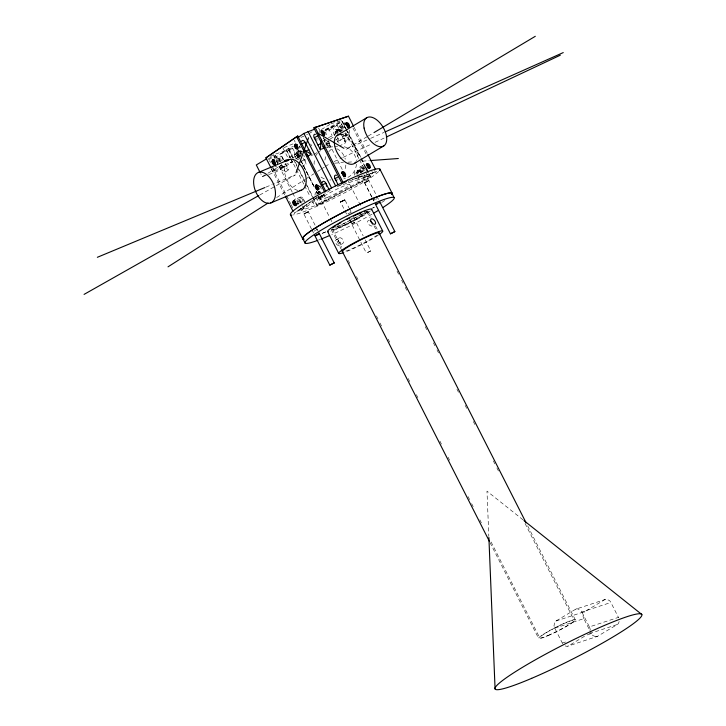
<?xml version="1.0" encoding="UTF-8"?>
<svg xmlns="http://www.w3.org/2000/svg" width="726" height="726" viewBox="0 0 726 726"><rect width="100%" height="100%" fill="white"/><g stroke="black" fill="none" stroke-linecap="round" stroke-linejoin="round"><path stroke-width="0.54" stroke-dasharray="3.63 2.72" d="M311.508 229.044L303.885 214.007L308.296 211.801L305.882 212.727M324.468 142.205L324.831 139.138M345.322 127.186L346.311 129.137L344.868 141.407L348.389 140.254L349.587 130.027M346.565 214.043L340.494 201.946L344.859 199.777L348.934 207.799M344.868 199.822L343.189 200.367M619.16 621.51L618.498 623.344A4.619 3.812 71.8 0 1 617.345 624.487L597.498 636.339L567.759 646.176M371.667 196.755L364.552 182.734L368.817 180.475L378.709 199.831M368.944 180.529L364.552 182.734L368.926 180.556L367.111 181.709M370.795 250.897L366.385 253.111L370.795 250.897L365.196 239.861M317.952 230.832L308.287 211.783L303.895 214.025L305.71 212.818M308.296 211.801L303.949 214.052M375.097 199.677L373.436 200.249L374.162 199.659M342.736 201.156L340.467 202.019L341.619 201.175M300.41 208.235L301.435 210.25L314.803 205.857L368.264 177.017L369.543 175.883L360.84 158.731M283.412 159.33L280.635 153.858L288.685 148.24L292.787 146.534M288.812 158.032L292.387 155.536L302.633 151.28M292.533 157.742L296.635 156.036L301.108 152.923M292.088 161.426L290.355 162.642L293.259 161.435M295.564 159.012L301.626 154.783M274.746 165.873L285.336 172.071L288.558 169.83L285.409 163.622M317.235 197.154L294.057 213.317L318.46 196.646M301.435 210.25L332.027 188.914M276.642 197.554L305.238 179.322M306.19 178.714L313.813 173.85M317.625 171.418L320.484 169.594M321.436 168.986L324.295 167.161M325.248 166.553L330.012 163.513M353.135 217.827L352.01 218.472M270.517 156.462L273.357 154.765M309.276 133.439L312.044 131.787M274.237 157.787L286.561 150.427L292.487 162.107L275.417 172.298L262.222 176.627L260.743 173.705M329.913 124.427L321.591 129.4A16.453 1.688 -26.9 0 1 319.948 130.871M324.767 130.371L328.388 128.212L337.191 125.317L340.43 131.705M337.191 125.317L325.42 132.35L327.272 135.998M338.988 126.342L344.868 122.83A3.294 1.824 59.2 0 0 345.757 127.549M339.85 127.749L344.886 124.736M344.832 126.215L338.942 129.727L345.531 142.804L339.904 145.835M342.463 128.575L344.986 127.068M262.222 176.627L266.959 173.795M267.912 173.233L279.283 166.435L292.487 162.107M323.034 140.908L327.562 138.212M328.47 137.668L335.022 134.546M341.501 130.589A1.643 0.907 59.2 0 0 341.02 128.094A1.643 0.907 59.2 0 0 339.587 128.774A1.643 0.907 59.2 0 0 341.501 130.589L345.767 128.048M330.031 139.102L333.651 136.942M326.201 144.011A16.453 1.688 -26.9 0 1 328.996 143.993L330.847 142.886M335.476 140.127L338.243 138.475L336.192 139.147M367.193 136.651L345.812 149.42L369.625 138.811M368.164 136.071L373.019 133.176M359.724 167.216L363.926 164.711M360.586 168.623L364.788 166.109M365.568 167.089L359.679 170.601L361.53 174.249M365.722 167.942L363.2 169.448L365.051 173.097M362.301 171.427L366.503 168.922M339.587 185.484L342.109 183.977M363.381 177.897L369.271 174.385M349.306 180.937L376.603 171.663L351.529 179.894M336.093 239.834L339.033 238.074M339.686 245.334A3.285 2.169 57.9 0 0 338.706 240.17A3.285 2.169 57.9 0 0 335.485 242.112A3.285 2.169 57.9 0 0 339.686 245.334L342.627 243.573A3.285 2.232 57.6 0 0 341.737 238.4A3.285 2.232 57.6 0 0 338.389 240.351A3.285 2.232 57.6 0 0 342.627 243.573M562.568 643.499A6.089 5.037 71.8 0 1 562.332 643.064L554.773 628.172A6.089 5.037 71.8 0 1 554.02 625.649L554.718 622.191A4.619 3.812 71.8 0 1 555.871 621.057L575.718 609.205L605.457 599.358M555.871 621.057L584.911 611.519L604.758 599.676A4.619 3.812 71.8 0 1 606.264 599.231L609.323 600.438A6.089 5.037 71.8 0 1 610.884 602.48L618.434 617.372A6.089 5.037 71.8 0 1 618.652 617.826M584.53 636.275L568.458 645.868A4.619 3.812 71.8 0 1 566.952 646.312L565.164 645.94M376.957 198.697L375.778 199.341M343.716 200.63L344.841 199.859L342.318 201.356M259.754 195.013L295.282 174.921L273.285 184.068M315.792 230.278L317.18 229.334L316.681 229.389M341.819 201.066L343.017 200.449M343.525 200.739L342.926 201.057M292.224 192.091L273.294 154.783L286.661 150.391L293.613 146.643M325.23 129.582L340.122 121.551L343.707 128.611M292.877 158.304L288.785 150.237L292.741 148.095M325.42 130.471L342.245 121.396L344.714 125.398M288.785 150.237L293.168 148.068M325.838 130.444L342.672 121.36M341.338 134.9L343.207 133.893L345.531 142.804M325.665 145.218L328.479 143.694L327.09 140.962M302.043 160.691L304.974 159.593L300.292 162.125M310.955 155.881L312.924 154.819M313.904 154.284L316.863 152.696M317.843 152.161L320.801 150.563M326.709 147.378L330.648 145.254L328.179 140.39M301.453 166.581L306.136 164.058L303.813 155.137M312.833 197.635L316.926 205.703L370.814 176.835L368.254 171.79M316.926 205.703L370.814 176.835M315.356 230.514L313.931 231.204M366.884 181.827L365.995 182.253M351.62 218.671L350.377 219.252M334.105 161.589L342.291 157.742M343.316 157.261L370.959 144.256M375.052 142.332L385.288 137.523M342.109 201.456L340.485 202.028M370.659 138.348L384.127 132.359M365.786 182.353L364.624 182.752M300.981 137.368L303.885 136.161M283.92 147.641L292.614 144.02A16.453 1.688 -26.9 0 0 293.041 144.02M280.635 153.858L292.932 148.739L296.635 156.036M274.664 158.35L279.782 156.217M276.307 159.448L280.399 157.742M276.488 160.709L282.632 158.15L283.557 159.974M276.334 161.671L279.41 160.392L280.799 163.132M277.541 162.497L281.643 160.791M297.125 159.82L300.019 158.622L296.072 150.836M265.961 187.117L272.241 184.504M300.519 197.091L294.375 199.65A3.294 1.933 67.4 0 1 295.237 199.641M297.043 200.322L301.136 198.615M297.215 201.574L303.368 199.024L305.682 203.579M298.096 202.118L300.147 201.265L301.998 204.913M297.252 203.797L302.379 201.665A1.643 0.971 67.4 0 0 302.225 199.078A1.643 0.971 67.4 0 0 300.664 199.677A1.643 0.971 67.4 0 0 302.379 201.665M300.918 208.879L307.071 206.32L306.145 204.496M297.705 211.121L303.849 208.562L302.461 205.83M340.349 120.752L330.838 123.874L335.775 133.611M324.232 141.252L327.163 140.281M329.005 141.506L325.929 142.514L323.46 137.65M337.145 186.509L369.543 175.883M575.718 609.205A4.619 3.812 71.8 0 1 577.224 608.76L580.283 609.976A6.089 5.037 71.8 0 1 581.844 612.009L610.884 602.48M554.773 628.172L583.813 618.643L589.358 629.56M581.844 612.009L589.403 626.901L618.434 617.372M589.385 633.662L617.345 624.487M562.332 643.064L565.554 642.002M587.071 634.941L591.372 633.526A6.089 5.037 71.8 0 0 592.924 635.568L595.992 636.784M336.619 129.355L338.733 129.201M336.701 130.998L338.824 130.843M339.605 131.125L341.728 130.97M336.102 134.001L333.978 134.165L334.904 135.989M325.293 143.929L328.479 143.694M326.636 145.98A16.453 1.688 -26.9 0 0 327.317 145.499L330.648 145.254M329.123 147.088L333.361 146.779M334.423 146.697L337.608 146.461M297.315 152.251L299.43 152.097M297.488 155.536A1.643 1.588 85.8 0 0 298.731 152.995A1.643 1.588 85.8 0 0 295.981 153.15A1.643 1.588 85.8 0 0 297.488 155.536L299.611 155.382A1.643 1.588 85.8 0 0 300.854 152.841A1.643 1.588 85.8 0 0 298.105 152.986A1.643 1.588 85.8 0 0 299.611 155.382M297.578 157.179L299.865 157.016M334.495 163.187L343.452 162.533M347.935 162.207L353.535 161.798M362.492 161.136L369.216 160.646M357.346 170.229L359.47 170.075M357.437 171.871L359.561 171.717M360.341 171.998L362.465 171.844M357.873 176.79L359.996 176.636M317.961 191.482L320.075 191.328M320.003 192.154L320.429 192.127A2.468 2.387 85.8 0 0 318.596 193.37M318.224 196.41L320.347 196.256M318.315 198.053L320.602 197.88M298.168 150.663L301.698 152.732M280.608 165.174L288.558 169.83M523.056 519.88L486.983 491.148L488.834 536.414M354.088 127.286L367.392 153.513M352.918 127.994L366.222 154.211M374.407 170.347L375.424 172.371M371.857 171.409L372.783 173.233L366.902 176.745L365.514 174.013M347.79 131.451L361.094 157.669M361.602 158.676L364.162 163.722M366.203 167.751L367.746 170.782M366.031 168.005L368.345 172.561M342.245 121.396L345.83 128.457M346.338 129.464L360.668 157.696M361.176 158.713L370.387 176.863M341.401 120.407L345.494 128.475M346.003 129.491L360.332 157.724M345.757 132.64L359.052 158.867M359.57 159.874L365.196 170.964M365.704 171.971L368.264 177.017M344.777 133.139L348.389 140.254M363.853 174.576L366.167 179.141L364.044 179.295L361.993 175.166M364.57 182.662L373.454 200.176M372.175 197.762L374.208 201.764M589.857 630.549L591.372 633.526M357.764 176.699L360.541 182.172L358.417 182.335L356.103 177.77M336.755 139.637L338.57 143.213M328.388 128.212L332.091 135.508M367.937 211.03L371.004 217.083M375.514 225.977L379.054 232.937M527.675 525.896L575.291 619.75M366.83 211.593L369.906 217.646M373.999 225.722L376.558 230.768M397.04 271.134L398.574 274.165M401.65 280.218L403.184 283.24M405.235 287.278L406.769 290.309M425.2 326.636L426.734 329.668M433.395 342.79L434.928 345.812M436.979 349.85L438.513 352.881M456.944 389.209L458.478 392.24M465.139 405.353L466.673 408.384M473.325 421.507L474.868 424.529M493.299 460.865L494.833 463.887M496.883 467.925L498.417 470.956M525.043 523.428L574.193 620.313M329.114 143.594L342.745 170.483M347.291 179.44L361.04 206.52M327.517 141.071L328.996 143.993M318.523 127.921L320.493 131.814M323.36 137.713L327.317 145.499M349.306 208.534L351.475 212.809M353.743 217.292L363.163 235.85M349.369 219.551L366.385 253.111M310.701 143.984L311.626 145.817M299.52 145.962L300.5 147.904M319.758 185.856L322.072 190.421M323.533 194.005L326.773 200.394L324.649 200.548L321.872 195.076A1.643 1.588 85.8 0 1 319.476 196.038M294.221 140.182L295.21 142.124M299.656 150.89L301.136 153.803M300.21 152.378L301.136 154.202M302.987 157.851L306.136 164.058M318.387 191.755L319.313 193.579M300.246 159.411L313.904 186.283M316.427 191.265L317.444 193.252M320.475 199.223L319.467 197.236L329.668 217.428M313.931 186.328L300.328 159.538L313.959 186.446M316.445 191.292L317.453 193.27M330.176 218.435L332.218 222.446M316.482 191.428L317.498 193.415M319.513 197.399L320.529 199.396M317.906 197.045L321.146 203.425L319.023 203.579L316.246 198.107M332.39 229.153L341.601 247.312M348.262 260.434L349.796 263.465M356.448 276.579L357.991 279.61M376.422 315.937L377.956 318.968M380.007 323.006L381.54 326.028M388.192 339.151L389.735 342.182M408.166 378.509L409.7 381.54M416.352 394.654L417.895 397.685M439.902 441.081L441.444 444.103M448.096 457.226L449.63 460.257M468.061 496.584L469.604 499.615M471.646 503.653L473.189 506.675M479.841 519.798L481.374 522.829M491.103 541.995L539.745 637.873M296.435 159.058L294.584 155.409L296.707 155.255L298.885 160.854M331.283 229.697L341.02 248.882M490.005 542.558L538.647 638.435M288.685 148.24L292.387 155.536M289.211 150.2L293.304 158.268M295.346 162.306L296.889 165.328M298.93 169.367L305.074 181.473M307.116 185.502L312.234 195.584M312.743 196.601L317.353 205.676M293.395 159.312L296.97 166.372M297.488 167.379L305.156 182.507M305.673 183.515L312.325 196.628M286.661 150.391L290.246 157.451M290.754 158.459L295.872 168.541M296.389 169.557L304.058 184.685M304.575 185.693L310.202 196.782M312.244 200.821L314.803 205.857M282.949 148.04L287.886 157.769M281.261 164.04L285.336 172.071M275.535 155.627L278.494 161.462M280.472 165.356L281.461 167.307A4.937 0.508 -26.9 0 1 274.7 171.2A4.937 0.508 -26.9 0 1 275.009 170.066A4.937 0.508 -26.9 0 1 281.461 167.361M312.017 230.042L313.541 233.055M276.978 161.68L277.967 163.622M297.678 202.49L298.604 204.315M292.732 193.107L295.809 199.151M269.491 160.618L270.48 162.56M272.949 167.425L275.417 172.298M272.259 167.425L286.08 194.65M286.589 195.666L290.681 203.734M291.199 204.741L292.732 207.763M271.542 168.94L284.846 195.167M271.179 168.859L272.658 171.781M337.581 136.924L339.205 143.167M590.193 629.968L590.156 629.424A6.089 5.037 71.8 0 0 589.394 626.901M583.813 618.643A6.089 5.037 71.8 0 1 583.06 616.12L583.758 612.662A4.619 3.812 71.8 0 1 584.902 611.519M597.498 636.339A4.619 3.812 71.8 0 1 595.992 636.784M370.314 210.976A24.684 2.541 -26.9 0 1 351.838 222.083A24.684 2.541 -26.9 0 1 330.847 231.258M378.264 235.197A24.684 2.541 -26.9 0 1 344.324 252.376M367.928 211.366A20.573 2.114 -26.9 0 1 348.943 223.073A20.573 2.114 -26.9 0 1 331.247 229.561M377.248 235.024A20.573 2.114 -26.9 0 1 360.786 244.598A20.573 2.114 -26.9 0 1 344.251 251.559M372.075 225.931A3.285 1.733 48.2 0 1 368 223.236A3.285 1.733 48.2 0 1 369.489 220.758M337.953 178.759A1.643 0.907 59.2 0 1 337.599 179.549M366.666 168.595A3.294 1.824 59.2 0 1 365.459 166.88M361.239 172.498A3.294 1.824 59.2 0 1 359.143 168.432A3.294 1.824 59.2 0 1 361.53 167.479A3.294 1.824 59.2 0 1 363.744 171.499M362.238 171.463A1.643 0.907 59.2 0 1 360.323 169.648A1.643 0.907 59.2 0 1 361.757 168.967A1.643 0.907 59.2 0 1 362.238 171.463A3.294 3.176 85.8 0 0 356.584 174.222M340.503 131.624A3.294 1.824 59.2 0 1 338.416 127.495A3.294 1.824 59.2 0 1 340.902 126.678A3.294 1.824 59.2 0 1 342.999 130.807M319.658 132.441A3.294 1.824 59.2 0 1 320.347 130.852M318.088 139.737A3.294 1.824 59.2 0 1 317.67 140.109M317.217 137.976A1.643 0.907 59.2 0 1 316.745 138.711M362.301 175.193A3.294 3.176 85.8 0 1 359.352 176.636M358.063 173.323A1.643 1.588 85.8 0 1 360.94 172.398M354.832 175.238A3.294 3.176 85.8 0 1 356.203 170.519A3.294 3.176 85.8 0 1 360.568 172.552M359.579 176.046A3.294 3.176 85.8 0 1 359.261 176.282M356.121 174.276A1.643 1.588 85.8 0 1 357.047 171.944A1.643 1.588 85.8 0 1 359.107 173.314M323.415 194.205A3.294 3.176 85.8 0 1 317.961 196.873M317.09 194.314A3.294 3.176 85.8 0 1 321.201 191.473M321.3 195.067A3.294 3.176 85.8 0 1 316.59 197.635M314.984 195.167A3.294 3.176 85.8 0 1 320.257 192.326M316.654 194.16A1.643 1.588 85.8 0 1 318.823 193.288M300.464 156.889A3.294 3.176 85.8 0 1 296.507 154.765A3.294 3.176 85.8 0 1 298.459 150.636M299.575 150.445A3.294 3.176 85.8 0 1 301.962 151.634M297.905 150.645A3.294 3.176 85.8 0 1 300.092 155.663A3.294 3.176 85.8 0 1 294.783 155.745A3.294 3.176 85.8 0 1 296.771 150.663M335.848 133.348A3.294 3.176 85.8 0 1 341.619 130.762M341.565 134.319A3.294 3.176 85.8 0 1 341.111 134.873M337.626 133.448A1.643 1.588 85.8 0 1 338.026 131.116A1.643 1.588 85.8 0 1 340.267 131.624M334.976 135.335A3.294 3.176 85.8 0 1 334.913 129.981A3.294 3.176 85.8 0 1 339.832 131.678M335.73 133.865A1.643 1.588 85.8 0 1 335.512 131.66A1.643 1.588 85.8 0 1 337.608 131.234A1.643 1.588 85.8 0 1 338.225 133.357M324.921 160.065A16.453 15.899 85.8 0 1 325.811 156.68M328.769 151.716A16.453 15.899 85.8 0 1 333.216 148.14M344.233 146.743A16.453 15.899 85.8 0 1 356.393 160.727M356.457 164.248A16.453 15.899 85.8 0 1 343.761 178.886M330.902 179.948A16.453 15.899 85.8 0 1 329.767 179.966M324.232 178.814A16.453 15.899 85.8 0 1 319.413 175.728M314.14 164.357A16.453 15.899 85.8 0 1 314.83 158.567M316.173 155.337A16.453 15.899 85.8 0 1 317.434 153.395M326.872 147.378A16.453 15.899 85.8 0 1 332.517 147.287M336.837 148.694A16.453 15.899 85.8 0 1 345.331 159.203M345.848 165.029A16.453 15.899 85.8 0 1 344.369 170.655M357.446 174.294A2.468 2.387 85.8 0 1 358.735 171.073A2.468 2.387 85.8 0 1 361.857 172.425M357.691 173.332A2.468 2.387 85.8 0 1 362.074 171.998M322.598 195.103A2.468 2.387 85.8 0 1 319.549 196.964M318.17 193.397A2.468 2.387 85.8 0 1 320.239 192.145M323.025 195.076A2.468 2.387 85.8 0 1 319.522 196.728M336.71 133.421A2.468 2.387 85.8 0 1 337.998 130.208A2.468 2.387 85.8 0 1 341.12 131.551M337.136 133.393A2.468 2.387 85.8 0 1 341.211 130.934M300.437 156.017A2.468 2.387 85.8 0 1 297.451 154.947A2.468 2.387 85.8 0 1 298.096 151.752A2.468 2.387 85.8 0 1 301.245 152.043M300.437 156.126A2.468 2.387 85.8 0 1 297.615 153.204A2.468 2.387 85.8 0 1 301.308 151.689M296.734 200.803A3.294 1.933 67.4 0 1 297.106 201.374M297.633 202.672A3.294 1.933 67.4 0 1 297.669 204.777M302.134 203.207A3.294 1.933 67.4 0 1 299.584 199.296A3.294 1.933 67.4 0 1 301.689 197.2A3.294 1.933 67.4 0 1 303.94 201.411M319.857 186.065A3.294 1.933 67.4 0 1 320.193 187.009M299.457 146.135A3.294 1.933 67.4 0 1 299.466 148.186M276.76 161.353A3.294 1.933 67.4 0 1 277.033 162.488M280.272 161.608A3.294 1.933 67.4 0 1 279.555 156.335A3.294 1.933 67.4 0 1 283.14 159.684M281.361 160.827A1.643 0.971 67.4 0 1 279.927 158.667A1.643 0.971 67.4 0 1 281.398 158.105A1.643 0.971 67.4 0 1 281.87 160.637M297.923 190.421A16.453 9.665 67.4 0 1 286.725 179.476A16.453 9.665 67.4 0 1 285.527 163.205M319.449 186.337A2.468 1.452 67.4 0 1 319.676 186.999M320.23 132.486A2.468 1.37 59.2 0 1 320.357 131.978M341.184 134.6A16.453 9.102 59.2 0 1 353.163 143.984A16.453 9.102 59.2 0 1 357.02 159.375M306.608 134.755A16.453 1.688 -26.9 0 1 307.615 134.246M372.039 214.125A50.03 5.146 -26.9 0 1 331.764 234.58M320.13 239.453A50.03 5.146 -26.9 0 1 318.46 240.097M381.704 202.5A50.03 5.146 -26.9 0 0 383.128 201.556A50.185 5.155 -26.9 0 0 384.771 200.467M374.353 207.082A50.03 5.146 -26.9 0 1 372.574 208.144M363.172 213.48A50.03 5.146 -26.9 0 1 336.474 227.038M325.411 232.011A50.03 5.146 -26.9 0 1 321.509 233.636M364.225 213.253A16.453 1.688 -26.9 0 1 348.779 222.682A16.453 1.688 -26.9 0 1 334.913 227.71M347.972 213.807A16.453 1.688 -26.9 0 1 352.428 211.693M268.493 158.731A4.937 0.508 -26.9 0 1 274.401 155.845A4.937 0.508 -26.9 0 1 274.383 156.625A4.937 0.508 -26.9 0 1 268.466 159.656M366.703 211.502A19.339 1.987 -26.9 0 1 349.605 222.601A19.339 1.987 -26.9 0 1 332.517 228.608M374.226 207.182A50.185 5.155 -26.9 0 1 372.583 208.153M367.247 211.23A50.185 5.155 -26.9 0 1 336.437 227.075M325.838 231.848A50.185 5.155 -26.9 0 1 321.146 233.808M378.627 171.563A50.185 5.155 -26.9 0 1 337.781 196.365A50.185 5.155 -26.9 0 1 293.277 214.932M351.575 223.88L355.985 221.684L351.575 223.88M283.258 166.726L280.036 168.967L286.334 165.446L283.258 166.726M345.585 135.272L342.645 137.032L349.106 134.119L345.585 135.272M343.307 138.421L337.681 141.461L344.369 138.348L343.307 138.421M327.58 197.327A16.453 1.688 -26.9 0 0 349.859 184.585A16.453 1.688 -26.9 0 0 328.07 193.806A16.453 1.688 -26.9 0 0 327.58 197.327M547.776 635.749A20.573 2.114 -26.9 0 0 575.337 619.895A20.573 2.114 -26.9 0 0 547.794 631.638A20.573 2.114 -26.9 0 0 547.776 635.749M548.33 635.35A19.339 1.987 -26.9 0 0 574.23 620.449A19.339 1.987 -26.9 0 0 548.339 631.484A19.339 1.987 -26.9 0 0 548.33 635.35"/><path stroke-width="1.09" d="M329.813 265.126L334.214 262.885L329.813 265.126L314.558 235.052M323.987 146.298L323.751 148.34L320.23 149.492L321.309 140.29M390.461 233.808L394.862 231.585L390.47 233.826L375.224 203.77M296.036 172.797L308.55 137.831M271.034 167.933L265.916 157.851L297.733 136.007L325.874 191.473L324.649 191.982L296.507 136.515M297.733 136.007L265.916 157.851M297.733 137.731L303.885 133.448L314.294 129.31M286.126 159.911L284.338 161.154L287.414 159.874M301.072 144.129L305.174 142.423L311.091 154.103L307.878 156.353L306.989 154.602M318.905 234.126C320.302 232.783 313.986 235.896 315.492 235.841M379.471 202.89C381.395 201.256 374.071 204.923 376.358 204.469M168.015 266.841L268.066 203.026M346.302 181.609L341.991 183.342L313.85 127.876L348.462 116.196L353.58 126.279M266.723 158.722L256.296 164.947L260.244 172.734M348.462 116.196L313.85 127.876M318.505 135.308L314.304 137.813L320.23 149.492M318.006 145.118L320.946 143.358M337.236 135.381L366.657 117.812M373.99 132.595L535.298 36.3M354.397 163.45L383.818 145.89M338.407 176.681L335.04 178.687L338.28 185.076M342.763 175.02L344.442 174.022L345.367 175.846M367.401 166.935L369.08 165.936L370.006 167.76M318.415 234.425L317.58 234.897M84.08 294.393L258.765 195.575M316.917 235.224L316.155 235.578M386.314 137.042L560.336 55.185M377.103 204.151L376.522 204.405M385.161 131.896L563.249 52.59M308.877 149.728L305.8 151.008L311.091 154.103M258.365 172.461L289.093 159.666M97.348 257.303L264.908 187.553M270.734 202.953A16.453 9.665 67.4 0 0 269.264 177.071A16.453 9.665 67.4 0 0 253.637 183.097A16.453 9.665 67.4 0 0 270.734 202.953L301.462 190.167M321.809 185.003L325.901 183.297L329.141 189.686M370.333 160.564L398.338 158.513M317.861 133.13L343.888 148.295M523.936 520.578L641.82 614.486M379.898 169.149L392.122 193.234M391.895 193.207L394.109 197.59M367.91 154.52L375.578 169.648M348.353 125.063L349.333 127.005M379.616 201.529L394.862 231.585M371.612 209.179L382.72 231.077M378.682 232.22L526.141 522.874M315.02 127.168L343.162 182.634M322.861 146.588L323.751 148.34M307.96 131.388L335.594 185.847M303.885 133.448L331.51 187.907M316.536 188.107L317.462 189.931M341.529 249.898L489.496 541.551M327.617 231.558L338.724 253.456M318.968 232.837L334.214 262.885M273.266 162.951L274.256 164.902M294.003 203.825L294.928 205.649M285.363 196.174L293.032 211.302M302.887 238.772L305.111 243.156M290.436 214.66L302.66 238.745M488.888 537.539L495.078 688.947M328.343 231.766A24.684 2.541 -26.9 0 1 348.271 218.208A24.684 2.541 -26.9 0 1 371.431 209.85M343.062 252.802A24.684 2.541 -26.9 0 1 345.413 247.884A24.684 2.541 -26.9 0 1 374.534 233.137A24.684 2.541 -26.9 0 1 379.489 234.362M332.907 227.746A20.573 2.114 -26.9 0 1 335.739 225.768M339.686 223.345A20.573 2.114 -26.9 0 1 340.821 222.691M346.601 219.542A20.573 2.114 -26.9 0 1 349.623 218M353.526 216.094A20.573 2.114 -26.9 0 1 361.648 212.555M364.325 211.584A20.573 2.114 -26.9 0 1 365.251 211.302M342.99 251.759A20.573 2.114 -26.9 0 1 360.55 239.979A20.573 2.114 -26.9 0 1 378.527 233.926M370.55 221.348A3.285 1.733 48.2 0 1 372.556 224.025M342.073 171.699A3.294 1.824 59.2 0 1 344.333 173.813A3.294 1.824 59.2 0 1 344.886 176.745M341.583 173.523A1.643 0.907 59.2 0 1 343.325 173.913A1.643 0.907 59.2 0 1 343.425 176.055M336.764 180.692A3.294 1.824 59.2 0 1 334.505 176.826A3.294 1.824 59.2 0 1 336.51 175.347M367.029 163.74A3.294 1.824 59.2 0 1 369.616 168.169M366.249 165.365A1.643 0.907 59.2 0 1 368.146 166.118A1.643 0.907 59.2 0 1 367.71 167.978M345.975 122.748A3.294 1.824 59.2 0 1 348.861 127.467M345.912 124.164A1.643 0.907 59.2 0 1 347.473 125.353A1.643 0.907 59.2 0 1 347.391 127.077M321.173 130.789A3.294 1.824 59.2 0 1 324.241 135.381M321.273 132.25A1.643 0.907 59.2 0 1 322.852 133.493A1.643 0.907 59.2 0 1 322.689 135.19M316.2 139.918A3.294 1.824 59.2 0 1 313.795 136.243A3.294 1.824 59.2 0 1 315.447 134.346M295.827 205.712A3.294 1.933 67.4 0 1 293.54 200.675M296.589 203.87A1.643 0.971 67.4 0 1 294.829 203.316A1.643 0.971 67.4 0 1 295.128 201.138M318.061 189.84A3.294 1.933 67.4 0 1 316.137 184.794M319.086 188.225A1.643 0.971 67.4 0 1 317.371 187.598A1.643 0.971 67.4 0 1 317.598 185.439M318.115 185.511A1.643 0.971 67.4 0 1 318.351 185.656M322.181 182.571A3.294 1.933 67.4 0 1 324.849 181.899A3.294 1.933 67.4 0 1 326.41 186.273M297.987 149.22A3.294 1.933 67.4 0 1 295.818 147.26A3.294 1.933 67.4 0 1 295.337 144.084M298.032 147.632A1.643 0.971 67.4 0 1 296.389 146.071A1.643 0.971 67.4 0 1 297.306 144.601M301.544 141.361A3.294 1.933 67.4 0 1 304.112 141.025A3.294 1.933 67.4 0 1 305.737 145.019M275.553 164.947A3.294 1.933 67.4 0 1 273.167 162.742A3.294 1.933 67.4 0 1 273.003 159.348M275.49 163.35A1.643 0.971 67.4 0 1 273.847 161.789A1.643 0.971 67.4 0 1 274.764 160.328M286.806 161.263A16.453 9.665 67.4 0 1 304.076 170.891A16.453 9.665 67.4 0 1 299.411 190.557M296.607 204.959A2.468 1.452 67.4 0 1 294.457 203.643A2.468 1.452 67.4 0 1 294.293 200.703M319.023 189.286A2.468 1.452 67.4 0 1 316.845 187.617A2.468 1.452 67.4 0 1 317.035 184.794M275.463 164.176A2.468 1.452 67.4 0 1 273.403 162.034A2.468 1.452 67.4 0 1 274.001 159.52M298.005 148.458A2.468 1.452 67.4 0 1 296.099 146.734A2.468 1.452 67.4 0 1 296.099 144.111M341.574 172.407A2.468 1.37 59.2 0 1 344.006 174.167A2.468 1.37 59.2 0 1 343.797 176.79M366.213 164.321A2.468 1.37 59.2 0 1 368.273 165.474A2.468 1.37 59.2 0 1 368.98 168.105M321.246 131.506A2.468 1.37 59.2 0 1 323.152 133.076A2.468 1.37 59.2 0 1 323.542 135.472M345.885 123.411A2.468 1.37 59.2 0 1 347.79 124.99A2.468 1.37 59.2 0 1 348.181 127.386M355.831 162.089A16.453 9.102 59.2 0 1 337.563 153.34A16.453 9.102 59.2 0 1 340.449 134.537M316.872 240.678A50.03 5.146 -26.9 0 1 318.124 232.048A50.03 5.146 -26.9 0 1 380.215 200.857A50.03 5.146 -26.9 0 1 383.174 207.364M378.328 210.404A50.03 5.146 -26.9 0 1 373.881 213.054M329.668 235.505A50.03 5.146 -26.9 0 1 321.001 239.117M303.441 239.026A50.03 5.146 -26.9 0 1 345.712 211.075A50.03 5.146 -26.9 0 1 391.813 194.359M337.409 224.906A19.339 1.987 -26.9 0 1 338.307 224.343M358.953 213.825A19.339 1.987 -26.9 0 1 359.969 213.408M304.14 239.153A50.185 5.155 -26.9 0 1 344.659 211.593A50.185 5.155 -26.9 0 1 391.75 194.613M291.916 215.068A50.185 5.155 -26.9 0 1 332.444 187.508A50.185 5.155 -26.9 0 1 379.526 170.528M531.677 678.329A82.274 8.458 -26.9 0 0 641.92 614.94A82.274 8.458 -26.9 0 0 531.75 661.885A82.274 8.458 -26.9 0 0 531.677 678.329M370.886 221.267A3.285 1.751 50 0 0 375.215 224.08A3.285 1.751 50 0 0 373.228 219.325A3.285 1.751 50 0 0 370.886 221.267M292.741 202.436A2.468 1.452 67.4 0 0 295.255 205.522A2.468 1.452 67.4 0 0 295.146 201.692A2.468 1.452 67.4 0 0 292.741 202.436M315.284 186.709A2.468 1.452 67.4 0 0 317.788 189.795A2.468 1.452 67.4 0 0 317.689 185.965A2.468 1.452 67.4 0 0 315.284 186.709M272.005 161.562A2.468 1.452 67.4 0 0 274.519 164.648A2.468 1.452 67.4 0 0 274.41 160.818A2.468 1.452 67.4 0 0 272.005 161.562M294.547 145.835A2.468 1.452 67.4 0 0 297.052 148.93A2.468 1.452 67.4 0 0 296.952 145.091A2.468 1.452 67.4 0 0 294.547 145.835M342.2 173.369A2.468 1.37 59.2 0 0 345.086 176.037A2.468 1.37 59.2 0 0 344.305 172.28A2.468 1.37 59.2 0 0 342.2 173.369M366.839 165.283A2.468 1.37 59.2 0 0 369.725 167.951A2.468 1.37 59.2 0 0 368.944 164.194A2.468 1.37 59.2 0 0 366.839 165.283M321.464 132.495A2.468 1.37 59.2 0 0 324.35 135.163A2.468 1.37 59.2 0 0 323.569 131.406A2.468 1.37 59.2 0 0 321.464 132.495M346.102 124.409A2.468 1.37 59.2 0 0 348.988 127.077A2.468 1.37 59.2 0 0 348.208 123.32A2.468 1.37 59.2 0 0 346.102 124.409M364.089 128.075A16.453 9.102 59.2 0 0 383.255 146.207A16.453 9.102 59.2 0 0 378.373 121.278A16.453 9.102 59.2 0 0 364.089 128.075"/></g></svg>
